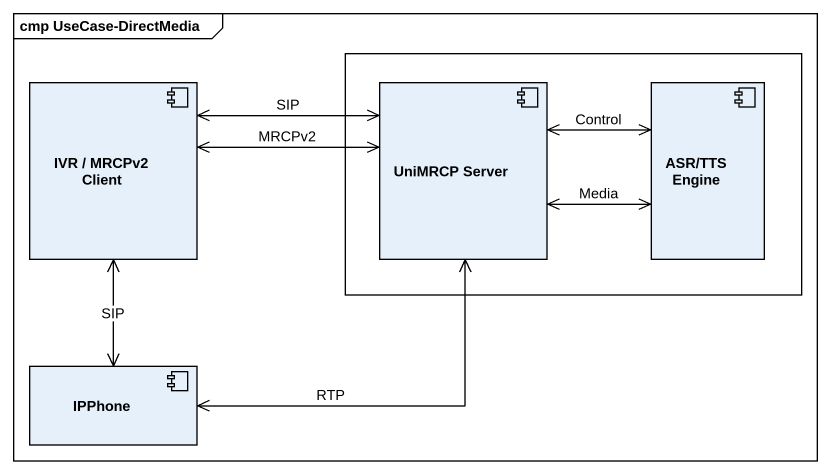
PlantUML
@startuml
mainframe cmp UseCase-DirectMedia
component "IVR / MRCPv2 Client" as IVR_MRCPv2_Client
rectangle " " as rectangle1 {
  component "UniMRCP Server" as UniMRCP_Server
  component "ASR/TTS Engine" as ASR_TTS_Engine
}
component IPPhone
IVR_MRCPv2_Client <-right-> UniMRCP_Server : SIP
IVR_MRCPv2_Client <-right-> UniMRCP_Server : MRCPv2
UniMRCP_Server <-right-> ASR_TTS_Engine : Control
UniMRCP_Server <-right-> ASR_TTS_Engine : Media
IPPhone <-up-> IVR_MRCPv2_Client : SIP
IPPhone <-up-> UniMRCP_Server : RTP
@enduml
